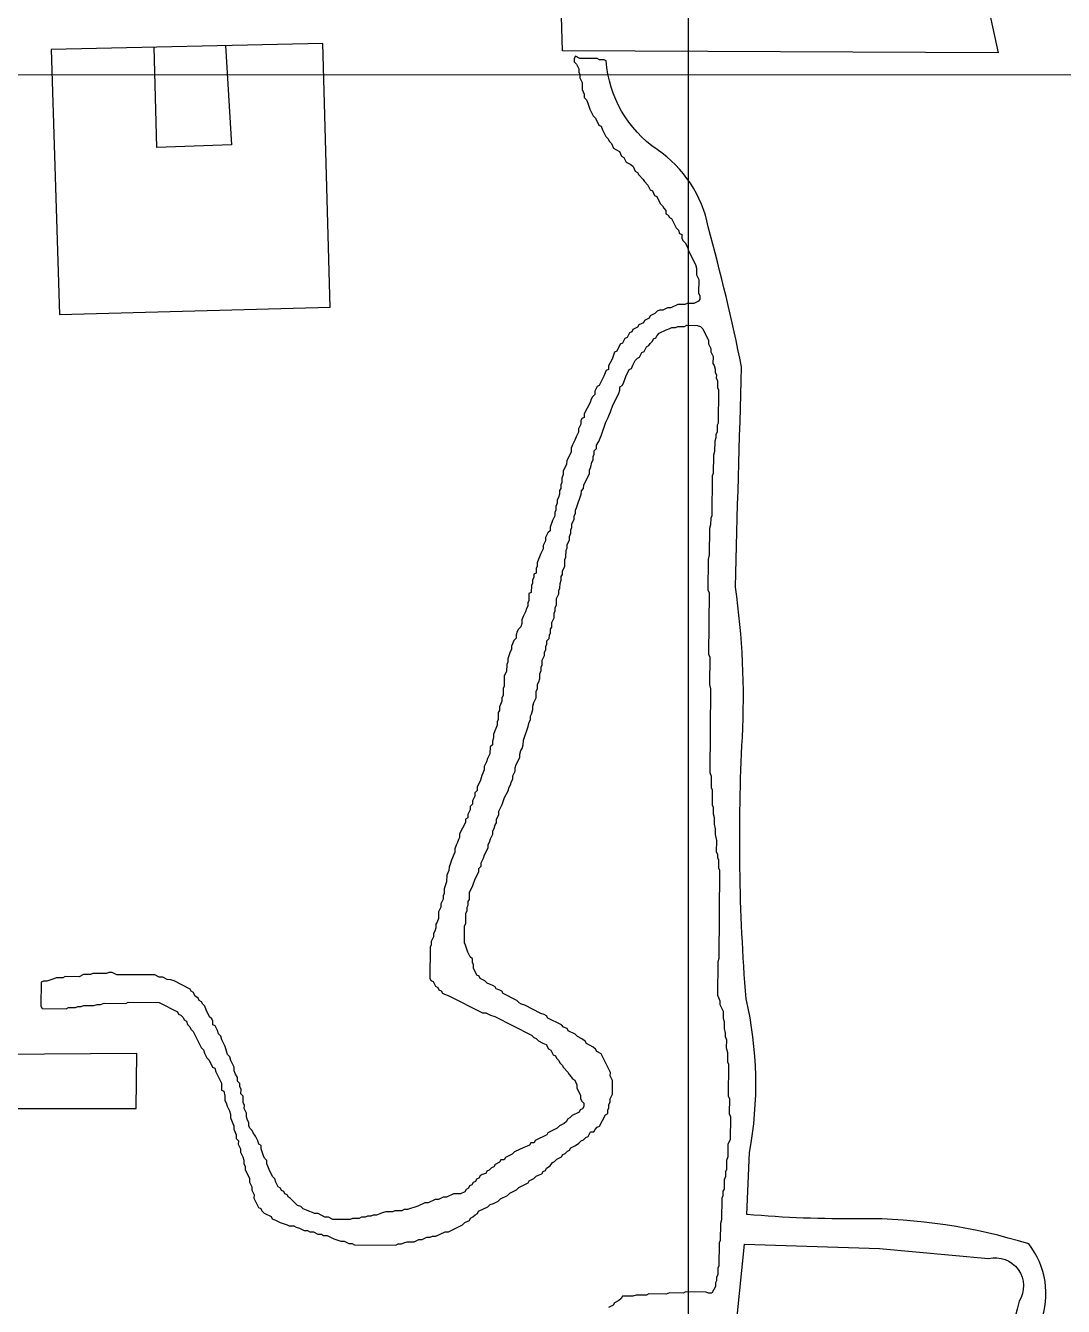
# Model space of a CAD drawing. Extents: x -116 to 766, y 70 to 1116.
# Drawn here: x 220.1 to 260.7, y 770.9 to 820.9 of the extents above; entities that cross this region are included whole.
import ezdxf

# ---------------------------------------------------------------- set-up
doc = ezdxf.new("R2010")
doc.units = 0
doc.header["$MEASUREMENT"] = 0
for name, color, linetype in [('10', 3, 'CONTINUOUS'), ('16', 6, 'CONTINUOUS'), ('19', 1, 'CONTINUOUS'), ('21', 7, 'CONTINUOUS'), ('24', 4, 'CONTINUOUS'), ('MESH', 6, 'CONTINUOUS')]:
    doc.layers.add(name, color=color, linetype=linetype)

msp = doc.modelspace()

# ---------------------------------------------------------------- linework, layer by layer
at = {"layer": '10'}
msp.add_lwpolyline([(168.58, 874.013, 0.000009), (187.504, 864.336, 0.042603)], format="xyb", dxfattribs=at)
at = {"layer": '16'}
msp.add_lwpolyline([(195.207, 671.778), (235.324, 669.47, 0.001583), (209.436, 546.662, 0.000011), (182.438, 418.935, -0.186091)], format="xyb", dxfattribs=at)
at = {"layer": '19'}
for points in [[(231.753, 820.252), (221.135, 820.015), (221.463, 809.665), (232.037, 809.947)], [(219.06, 780.744), (219, 778.639), (224.466, 778.644), (224.481, 780.794)]]:
    msp.add_lwpolyline(points, close=True, dxfattribs=at)
msp.add_lwpolyline([(227.948, 820.167), (228.186, 816.291), (225.273, 816.178), (225.166, 820.105)], dxfattribs=at)
at = {"layer": '21'}
msp.add_lwpolyline([(255.369, 832.626), (258.145, 819.883), (241.123, 819.961), (240.512, 840.975)], close=True, dxfattribs=at)
at = {"layer": '24'}
msp.add_lwpolyline([(242.829, 819.564), (242.74, 819.609), (242.56, 819.61), (242.471, 819.656), (241.799, 819.661), (241.621, 819.752), (241.575, 819.662), (241.574, 819.528), (241.663, 819.438), (241.751, 819.258), (241.75, 819.124), (241.795, 819.034), (241.794, 818.899), (241.882, 818.719), (241.88, 818.451), (241.968, 818.271), (241.967, 818.136), (242.056, 818.046), (242.1, 817.956), (242.188, 817.687), (242.32, 817.417), (242.409, 817.327), (242.542, 817.057), (242.631, 817.012), (242.675, 816.877), (242.807, 816.607), (242.896, 816.517), (242.94, 816.427), (243.029, 816.337), (243.117, 816.157), (243.207, 816.111), (243.34, 816.021), (243.429, 815.841), (243.518, 815.796), (243.606, 815.616), (243.785, 815.525), (243.874, 815.435), (243.962, 815.255), (244.051, 815.209), (244.095, 815.119), (244.273, 814.939), (244.317, 814.849), (244.451, 814.714), (244.539, 814.534), (244.628, 814.488), (244.717, 814.309), (244.806, 814.263), (244.938, 813.993), (245.027, 813.903), (245.071, 813.813), (245.16, 813.723), (245.159, 813.589), (245.248, 813.543), (245.293, 813.453), (245.382, 813.408), (245.558, 813.048), (245.647, 812.958), (245.691, 812.823), (245.78, 812.778), (245.779, 812.643), (245.824, 812.553), (245.913, 812.463), (246.001, 812.283), (246.045, 812.149), (246.309, 811.609), (246.353, 811.474), (246.351, 811.206), (246.44, 811.026), (246.436, 810.488), (246.48, 810.398), (246.479, 810.264), (246.433, 810.175), (246.253, 810.086), (245.985, 810.088), (245.895, 810.044), (245.626, 810.046), (245.356, 809.914), (245.222, 809.915), (245.042, 809.826), (244.908, 809.827), (244.818, 809.783), (244.727, 809.694), (244.548, 809.606), (244.502, 809.517), (244.322, 809.429), (244.277, 809.339), (244.097, 809.251), (244.052, 809.162), (243.872, 809.073), (243.826, 808.984), (243.736, 808.94), (243.645, 808.762), (243.556, 808.717), (243.465, 808.539), (243.375, 808.495), (243.238, 808.227), (243.148, 808.183), (243.057, 807.915), (242.921, 807.647), (242.92, 807.513), (242.83, 807.468), (242.784, 807.379), (242.738, 807.245), (242.557, 806.888), (242.467, 806.844), (242.376, 806.665), (242.375, 806.531), (242.285, 806.442), (242.239, 806.353), (242.193, 806.219), (241.966, 805.772), (241.965, 805.638), (241.875, 805.594), (241.83, 805.505), (241.829, 805.37), (241.738, 805.192), (241.737, 805.057), (241.646, 804.879), (241.6, 804.745), (241.509, 804.566), (241.463, 804.432), (241.462, 804.298), (241.281, 803.941), (241.28, 803.806), (241.143, 803.539), (241.142, 803.404), (241.097, 803.27), (241.095, 803.091), (241.05, 803.002), (241.049, 802.867), (241.003, 802.778), (241.002, 802.644), (240.957, 802.51), (240.911, 802.42), (240.91, 802.286), (240.864, 802.152), (240.863, 802.018), (240.818, 801.928), (240.817, 801.794), (240.726, 801.615), (240.634, 801.347), (240.633, 801.213), (240.543, 801.124), (240.452, 800.945), (240.451, 800.811), (240.36, 800.633), (240.359, 800.498), (240.269, 800.32), (240.223, 800.186), (240.177, 800.096), (240.132, 799.962), (240.131, 799.828), (240.085, 799.739), (240.084, 799.559), (239.994, 799.515), (239.993, 799.381), (239.947, 799.292), (239.946, 799.157), (239.901, 799.068), (239.899, 798.799), (239.809, 798.755), (239.807, 798.486), (239.762, 798.397), (239.761, 798.263), (239.715, 798.173), (239.669, 798.039), (239.579, 797.861), (239.533, 797.727), (239.532, 797.592), (239.486, 797.458), (239.396, 797.369), (239.35, 797.28), (239.305, 797.146), (239.304, 797.012), (239.213, 796.923), (239.167, 796.789), (239.122, 796.7), (239.121, 796.565), (239.076, 796.476), (238.984, 796.208), (238.983, 796.073), (238.938, 795.984), (238.936, 795.715), (238.845, 795.537), (238.842, 795.134), (238.796, 795.044), (238.794, 794.776), (238.749, 794.686), (238.748, 794.552), (238.702, 794.418), (238.657, 794.329), (238.656, 794.194), (238.61, 794.105), (238.608, 793.836), (238.563, 793.747), (238.562, 793.613), (238.516, 793.479), (238.471, 793.389), (238.425, 793.255), (238.424, 793.121), (238.378, 792.987), (238.377, 792.852), (238.287, 792.764), (238.285, 792.495), (238.194, 792.316), (238.148, 792.182), (238.057, 792.004), (238.056, 791.869), (238.01, 791.735), (237.965, 791.646), (237.919, 791.467), (237.783, 791.199), (237.782, 791.065), (237.691, 790.976), (237.69, 790.842), (237.599, 790.663), (237.598, 790.529), (237.508, 790.44), (237.507, 790.305), (237.416, 790.127), (237.415, 789.993), (237.325, 789.948), (237.324, 789.814), (237.097, 789.368), (237.096, 789.233), (237.051, 789.144), (237.005, 789.01), (236.959, 788.921), (236.914, 788.787), (236.913, 788.652), (236.867, 788.563), (236.821, 788.429), (236.776, 788.34), (236.684, 788.072), (236.683, 787.937), (236.593, 787.759), (236.591, 787.49), (236.499, 787.222), (236.498, 787.043), (236.452, 786.953), (236.451, 786.819), (236.36, 786.64), (236.359, 786.506), (236.268, 786.328), (236.267, 786.059), (236.221, 785.925), (236.175, 785.835), (236.174, 785.701), (236.129, 785.567), (236.083, 785.478), (236.082, 785.343), (235.991, 785.165), (235.99, 785.03), (235.945, 784.941), (235.936, 783.732), (235.98, 783.642), (236.069, 783.596), (236.158, 783.417), (236.247, 783.371), (236.291, 783.281), (236.38, 783.236), (236.424, 783.146), (236.514, 783.1), (236.648, 783.055), (237.987, 782.373), (238.121, 782.372), (238.299, 782.281), (238.478, 782.235), (239.906, 781.508), (239.995, 781.417), (240.085, 781.372), (240.174, 781.282), (240.352, 781.191), (240.486, 781.145), (240.574, 780.965), (240.664, 780.92), (240.752, 780.74), (240.841, 780.694), (240.885, 780.604), (240.974, 780.514), (241.018, 780.424), (241.107, 780.334), (241.152, 780.244), (241.329, 780.064), (241.374, 779.974), (241.462, 779.883), (241.507, 779.794), (241.596, 779.748), (241.684, 779.568), (241.683, 779.434), (241.816, 779.164), (241.815, 779.03), (241.859, 778.94), (241.948, 778.85), (241.947, 778.715), (241.901, 778.626), (241.811, 778.582), (241.766, 778.493), (241.496, 778.36), (241.406, 778.271), (241.316, 778.227), (241.27, 778.138), (241.18, 778.049), (241, 777.961), (240.91, 777.872), (240.55, 777.695), (240.505, 777.606), (240.055, 777.385), (240.01, 777.296), (239.876, 777.297), (239.83, 777.208), (239.74, 777.163), (239.605, 777.12), (239.246, 776.943), (239.156, 776.854), (238.886, 776.722), (238.84, 776.633), (238.706, 776.633), (238.661, 776.544), (238.481, 776.456), (238.435, 776.367), (238.345, 776.323), (238.255, 776.234), (238.165, 776.189), (238.12, 776.1), (237.985, 776.056), (237.895, 776.012), (237.85, 775.923), (237.76, 775.879), (237.714, 775.79), (237.624, 775.745), (237.579, 775.656), (237.489, 775.612), (237.444, 775.523), (237.354, 775.479), (237.308, 775.389), (237.128, 775.301), (236.86, 775.303), (236.59, 775.171), (236.455, 775.172), (236.276, 775.083), (236.141, 775.084), (235.871, 774.952), (235.737, 774.953), (235.467, 774.821), (235.063, 774.689), (234.929, 774.69), (234.839, 774.646), (234.57, 774.648), (234.48, 774.604), (234.211, 774.606), (234.077, 774.562), (233.987, 774.518), (233.852, 774.474), (233.718, 774.475), (233.628, 774.431), (233.493, 774.432), (233.403, 774.388), (233.269, 774.389), (233.179, 774.345), (232.91, 774.347), (232.82, 774.302), (232.149, 774.307), (231.97, 774.398), (231.836, 774.399), (231.568, 774.536), (231.433, 774.537), (231.344, 774.582), (231.21, 774.628), (231.121, 774.673), (230.987, 774.719), (230.898, 774.809), (230.764, 774.855), (230.497, 775.126), (230.408, 775.171), (230.364, 775.261), (230.274, 775.307), (230.23, 775.397), (230.141, 775.442), (230.097, 775.532), (230.008, 775.577), (229.919, 775.757), (229.876, 775.892), (229.787, 775.982), (229.654, 776.252), (229.61, 776.387), (229.566, 776.477), (229.567, 776.611), (229.478, 776.701), (229.434, 776.791), (229.347, 777.061), (229.348, 777.195), (229.258, 777.24), (229.214, 777.375), (229.126, 777.555), (229.038, 777.69), (228.993, 777.78), (228.904, 777.87), (228.86, 777.96), (228.861, 778.094), (228.817, 778.184), (228.773, 778.319), (228.774, 778.453), (228.686, 778.633), (228.687, 778.768), (228.643, 778.858), (228.645, 779.126), (228.556, 779.217), (228.557, 779.396), (228.513, 779.486), (228.514, 779.62), (228.425, 779.71), (228.426, 779.845), (228.338, 779.98), (228.294, 780.115), (228.295, 780.249), (228.162, 780.519), (228.119, 780.653), (228.03, 780.744), (227.986, 780.878), (227.942, 781.058), (227.81, 781.328), (227.766, 781.462), (227.677, 781.553), (227.633, 781.687), (227.545, 781.867), (227.456, 781.913), (227.457, 782.047), (227.413, 782.137), (227.324, 782.227), (227.191, 782.497), (227.148, 782.632), (227.059, 782.722), (227.014, 782.812), (226.925, 782.857), (226.881, 782.947), (226.747, 783.038), (226.704, 783.172), (226.614, 783.218), (226.57, 783.308), (225.945, 783.626), (225.811, 783.672), (225.677, 783.673), (225.498, 783.764), (225.364, 783.765), (225.185, 783.855), (223.707, 783.866), (223.529, 783.957), (223.394, 783.958), (223.304, 783.914), (222.767, 783.918), (222.677, 783.874), (222.408, 783.876), (222.228, 783.788), (221.691, 783.792), (221.601, 783.747), (221.332, 783.749), (221.242, 783.705), (220.973, 783.618), (220.838, 783.619), (220.748, 783.574), (220.742, 782.634), (220.786, 782.544), (221.726, 782.537), (221.816, 782.581), (222.085, 782.579), (222.175, 782.623), (222.309, 782.622), (222.399, 782.666), (222.802, 782.663), (222.937, 782.707), (223.072, 782.706), (223.206, 782.75), (224.057, 782.744), (224.147, 782.788), (225.357, 782.779), (226.071, 782.415), (226.115, 782.326), (226.204, 782.28), (226.293, 782.19), (226.337, 782.1), (226.427, 782.054), (226.47, 781.92), (226.559, 781.83), (226.603, 781.74), (226.692, 781.649), (227.001, 781.02), (227.09, 780.93), (227.134, 780.795), (227.222, 780.615), (227.311, 780.525), (227.444, 780.255), (227.533, 780.21), (227.577, 780.075), (227.797, 779.625), (227.795, 779.357), (227.885, 779.311), (227.928, 779.132), (227.927, 778.952), (227.971, 778.863), (228.015, 778.728), (228.103, 778.548), (228.147, 778.413), (228.146, 778.279), (228.19, 778.189), (228.234, 778.054), (228.278, 777.964), (228.277, 777.83), (228.321, 777.74), (228.365, 777.605), (228.364, 777.471), (228.453, 777.381), (228.452, 777.246), (228.54, 777.066), (228.539, 776.932), (228.628, 776.752), (228.671, 776.618), (228.67, 776.483), (228.714, 776.393), (228.713, 776.259), (228.89, 775.899), (228.889, 775.765), (228.977, 775.585), (228.976, 775.451), (229.065, 775.271), (229.064, 775.136), (229.24, 774.777), (229.329, 774.731), (229.374, 774.641), (229.462, 774.551), (229.73, 774.415), (229.774, 774.325), (229.908, 774.279), (230.087, 774.188), (230.355, 774.097), (230.444, 774.051), (230.624, 774.05), (230.713, 774.004), (230.847, 773.959), (231.025, 773.868), (231.16, 773.867), (231.249, 773.821), (231.383, 773.82), (231.562, 773.729), (231.696, 773.728), (231.786, 773.683), (231.92, 773.682), (232.188, 773.546), (232.456, 773.454), (232.59, 773.453), (232.769, 773.362), (232.903, 773.361), (232.992, 773.316), (234.605, 773.304), (234.695, 773.348), (234.829, 773.347), (234.919, 773.391), (235.054, 773.435), (235.323, 773.433), (235.503, 773.521), (235.637, 773.52), (235.817, 773.609), (235.951, 773.608), (236.041, 773.652), (236.175, 773.651), (236.535, 773.827), (236.67, 773.826), (237.209, 774.091), (237.299, 774.18), (237.479, 774.268), (237.525, 774.358), (237.614, 774.402), (237.705, 774.491), (237.795, 774.535), (237.84, 774.624), (238.2, 774.801), (238.29, 774.889), (238.425, 774.933), (238.605, 775.022), (238.695, 775.11), (238.965, 775.243), (239.055, 775.332), (239.325, 775.464), (239.415, 775.553), (239.774, 775.73), (239.82, 775.819), (240, 775.907), (240.09, 775.996), (240.18, 776.04), (240.315, 776.084), (240.36, 776.173), (240.45, 776.218), (240.495, 776.307), (240.631, 776.395), (240.721, 776.529), (240.811, 776.573), (240.901, 776.662), (241.081, 776.75), (241.127, 776.84), (241.216, 776.884), (241.307, 776.973), (241.397, 777.017), (241.442, 777.106), (241.622, 777.194), (241.757, 777.283), (241.847, 777.372), (241.937, 777.416), (242.027, 777.505), (242.117, 777.549), (242.208, 777.728), (242.343, 777.727), (242.388, 777.816), (242.478, 777.905), (242.568, 777.949), (242.795, 778.395), (242.885, 778.44), (242.886, 778.574), (242.932, 778.663), (242.933, 778.798), (242.978, 778.887), (242.979, 779.021), (243.07, 779.2), (243.074, 779.737), (242.986, 779.917), (242.987, 780.051), (242.634, 780.771), (242.455, 780.862), (242.411, 780.952), (242.322, 781.042), (242.054, 781.178), (242.01, 781.268), (241.876, 781.359), (241.698, 781.45), (241.609, 781.54), (241.341, 781.676), (241.297, 781.766), (241.163, 781.812), (241.074, 781.902), (240.539, 782.175), (240.494, 782.265), (240.405, 782.31), (240.271, 782.356), (239.646, 782.674), (239.512, 782.72), (239.423, 782.765), (239.334, 782.856), (238.798, 783.128), (238.754, 783.218), (238.665, 783.264), (238.531, 783.31), (238.487, 783.399), (238.398, 783.445), (238.264, 783.491), (238.174, 783.536), (238.085, 783.626), (237.907, 783.717), (237.863, 783.807), (237.773, 783.853), (237.641, 784.122), (237.642, 784.257), (237.598, 784.347), (237.599, 784.481), (237.51, 784.571), (237.422, 784.751), (237.334, 785.021), (237.29, 785.111), (237.295, 785.782), (237.34, 785.872), (237.343, 786.275), (237.389, 786.364), (237.39, 786.499), (237.435, 786.588), (237.436, 786.722), (237.482, 786.811), (237.484, 787.08), (237.62, 787.348), (237.711, 787.616), (237.848, 787.884), (237.849, 788.018), (237.939, 788.107), (237.94, 788.242), (238.031, 788.42), (238.077, 788.554), (238.213, 788.822), (238.214, 788.956), (238.26, 789.046), (238.305, 789.18), (238.396, 789.358), (238.397, 789.493), (238.443, 789.582), (238.488, 789.716), (238.534, 789.805), (238.535, 789.939), (238.626, 790.118), (238.627, 790.252), (238.763, 790.52), (238.855, 790.788), (238.991, 791.056), (239.037, 791.19), (239.082, 791.279), (239.128, 791.413), (239.173, 791.503), (239.174, 791.637), (239.265, 791.816), (239.266, 791.95), (239.312, 792.084), (239.449, 792.352), (239.449, 792.486), (239.495, 792.62), (239.541, 792.71), (239.587, 792.844), (239.588, 793.023), (239.771, 793.559), (239.817, 793.738), (239.863, 793.827), (239.863, 793.961), (239.909, 794.051), (239.955, 794.23), (239.956, 794.364), (240.002, 794.498), (240.093, 794.677), (240.095, 794.945), (240.14, 795.035), (240.141, 795.214), (240.187, 795.303), (240.233, 795.437), (240.234, 795.616), (240.28, 795.75), (240.281, 795.885), (240.326, 795.974), (240.328, 796.153), (240.418, 796.332), (240.419, 796.466), (240.465, 796.555), (240.466, 796.69), (240.511, 796.779), (240.512, 796.913), (240.603, 797.002), (240.604, 797.137), (240.649, 797.226), (240.65, 797.36), (240.695, 797.45), (240.697, 797.629), (240.788, 797.807), (240.789, 797.986), (240.834, 798.076), (240.835, 798.21), (240.881, 798.299), (240.883, 798.568), (240.974, 798.747), (240.975, 798.881), (241.02, 798.97), (241.022, 799.149), (241.067, 799.283), (241.068, 799.418), (241.114, 799.507), (241.115, 799.642), (241.206, 799.82), (241.208, 800.089), (241.253, 800.178), (241.255, 800.447), (241.3, 800.536), (241.301, 800.67), (241.392, 800.849), (241.393, 800.983), (241.439, 801.117), (241.44, 801.252), (241.486, 801.341), (241.487, 801.475), (241.577, 801.654), (241.578, 801.788), (241.624, 801.878), (241.625, 802.012), (241.67, 802.101), (241.853, 802.637), (241.854, 802.772), (241.945, 802.861), (241.946, 802.995), (242.173, 803.442), (242.174, 803.576), (242.22, 803.71), (242.266, 803.889), (242.311, 803.978), (242.312, 804.112), (242.358, 804.202), (242.359, 804.336), (242.449, 804.425), (242.45, 804.559), (242.54, 804.693), (242.586, 804.827), (242.632, 804.916), (242.815, 805.453), (242.906, 805.631), (242.952, 805.765), (242.997, 805.854), (243.089, 806.123), (243.316, 806.569), (243.362, 806.703), (243.363, 806.837), (243.453, 806.881), (243.498, 806.971), (243.59, 807.239), (243.726, 807.507), (243.816, 807.551), (243.862, 807.685), (243.952, 807.863), (244.043, 807.952), (244.133, 807.996), (244.224, 808.175), (244.313, 808.219), (244.404, 808.398), (244.494, 808.442), (244.54, 808.531), (244.63, 808.62), (244.675, 808.709), (244.765, 808.753), (244.811, 808.843), (244.901, 808.932), (245.171, 809.064), (245.306, 809.108), (245.395, 809.152), (245.53, 809.151), (245.62, 809.195), (245.889, 809.193), (245.978, 809.237), (246.382, 809.234), (246.516, 809.188), (246.605, 809.098), (246.825, 808.649), (246.824, 808.514), (246.913, 808.334), (246.912, 808.2), (247, 808.02), (246.998, 807.751), (247.042, 807.661), (247.086, 807.527), (247.085, 807.392), (247.129, 807.302), (247.128, 807.168), (247.172, 807.078), (247.17, 806.809), (247.214, 806.719), (247.205, 805.42), (247.159, 805.331), (247.157, 805.062), (247.112, 804.973), (247.111, 804.839), (247.065, 804.705), (247.062, 804.302), (247.016, 804.168), (247.011, 803.451), (246.966, 803.362), (246.954, 801.794), (246.909, 801.704), (246.907, 801.436), (246.861, 801.302), (246.853, 800.271), (246.807, 800.093), (246.798, 798.883), (246.843, 798.793), (246.825, 796.374), (246.869, 796.284), (246.861, 795.209), (246.904, 795.03), (246.88, 791.76), (246.924, 791.625), (246.921, 791.177), (246.965, 791.087), (246.961, 790.505), (247.005, 790.415), (247.003, 790.146), (247.047, 790.011), (247.045, 789.743), (247.088, 789.563), (247.087, 789.339), (247.13, 789.115), (247.127, 788.667), (247.171, 788.577), (247.17, 788.443), (247.214, 788.353), (247.212, 788.039), (247.256, 787.949), (247.23, 784.5), (247.185, 784.366), (247.175, 783.067), (247.219, 782.977), (247.263, 782.842), (247.262, 782.708), (247.394, 782.438), (247.392, 782.169), (247.436, 782.035), (247.434, 781.766), (247.478, 781.586), (247.477, 781.452), (247.521, 781.317), (247.518, 781.004), (247.562, 780.824), (247.559, 780.466), (247.603, 780.376), (247.594, 779.122), (247.638, 779.032), (247.634, 778.449), (247.678, 778.315), (247.671, 777.419), (247.58, 777.24), (247.577, 776.748), (247.531, 776.614), (247.528, 776.255), (247.483, 776.166), (247.481, 775.987), (247.436, 775.853), (247.433, 775.494), (247.388, 775.405), (247.386, 775.226), (247.341, 775.137), (247.335, 774.286), (247.289, 774.151), (247.284, 773.48), (247.238, 773.39), (247.232, 772.494), (247.186, 772.405), (247.184, 772.136), (247.139, 772.047), (247.138, 771.913), (247.093, 771.823), (247.092, 771.689), (246.955, 771.421), (246.821, 771.422), (246.732, 771.468), (245.925, 771.474), (245.835, 771.43), (245.298, 771.433), (245.163, 771.39), (244.491, 771.395), (244.401, 771.35), (243.998, 771.353), (243.863, 771.31), (243.46, 771.313), (243.415, 771.223), (243.325, 771.134), (243.145, 771.046), (243.099, 770.957), (242.919, 770.869)], dxfattribs=at)
msp.add_lwpolyline([(242.829, 819.564), (242.74, 819.609), (242.56, 819.61), (242.471, 819.656), (241.799, 819.661), (241.621, 819.752), (241.575, 819.662), (241.574, 819.528), (241.663, 819.438), (241.751, 819.258), (241.75, 819.124), (241.795, 819.034), (241.794, 818.899), (241.882, 818.719), (241.88, 818.451), (241.968, 818.271), (241.967, 818.136), (242.056, 818.046), (242.1, 817.956), (242.188, 817.687), (242.32, 817.417), (242.409, 817.327), (242.542, 817.057), (242.631, 817.012), (242.675, 816.877), (242.807, 816.607), (242.896, 816.517), (242.94, 816.427), (243.029, 816.337), (243.117, 816.157), (243.207, 816.111), (243.34, 816.021), (243.429, 815.841), (243.518, 815.796), (243.606, 815.616), (243.785, 815.525), (243.874, 815.435), (243.962, 815.255), (244.051, 815.209), (244.095, 815.119), (244.273, 814.939), (244.317, 814.849), (244.451, 814.714), (244.539, 814.534), (244.628, 814.488), (244.717, 814.309), (244.806, 814.263), (244.938, 813.993), (245.027, 813.903), (245.071, 813.813), (245.16, 813.723), (245.159, 813.589), (245.248, 813.543), (245.293, 813.453), (245.382, 813.408), (245.558, 813.048), (245.647, 812.958), (245.691, 812.823), (245.78, 812.778), (245.779, 812.643), (245.824, 812.553), (245.913, 812.463), (246.001, 812.283), (246.045, 812.149), (246.309, 811.609), (246.353, 811.474), (246.351, 811.206), (246.44, 811.026), (246.436, 810.488), (246.48, 810.398), (246.479, 810.264), (246.433, 810.175), (246.253, 810.086), (245.985, 810.088), (245.895, 810.044), (245.626, 810.046), (245.356, 809.914), (245.222, 809.915), (245.042, 809.826), (244.908, 809.827), (244.818, 809.783), (244.727, 809.694), (244.548, 809.606), (244.502, 809.517), (244.322, 809.429), (244.277, 809.339), (244.097, 809.251), (244.052, 809.162), (243.872, 809.073), (243.826, 808.984), (243.736, 808.94), (243.645, 808.762), (243.556, 808.717), (243.465, 808.539), (243.375, 808.495), (243.238, 808.227), (243.148, 808.183), (243.057, 807.915), (242.921, 807.647), (242.92, 807.513), (242.83, 807.468), (242.784, 807.379), (242.738, 807.245), (242.557, 806.888), (242.467, 806.844), (242.376, 806.665), (242.375, 806.531), (242.285, 806.442), (242.239, 806.353), (242.193, 806.219), (241.966, 805.772), (241.965, 805.638), (241.875, 805.594), (241.83, 805.505), (241.829, 805.37), (241.738, 805.192), (241.737, 805.057), (241.646, 804.879), (241.6, 804.745), (241.509, 804.566), (241.463, 804.432), (241.462, 804.298), (241.281, 803.941), (241.28, 803.806), (241.143, 803.539), (241.142, 803.404), (241.097, 803.27), (241.095, 803.091), (241.05, 803.002), (241.049, 802.867), (241.003, 802.778), (241.002, 802.644), (240.957, 802.51), (240.911, 802.42), (240.91, 802.286), (240.864, 802.152), (240.863, 802.018), (240.818, 801.928), (240.817, 801.794), (240.726, 801.615), (240.634, 801.347), (240.633, 801.213), (240.543, 801.124), (240.452, 800.945), (240.451, 800.811), (240.36, 800.633), (240.359, 800.498), (240.269, 800.32), (240.223, 800.186), (240.177, 800.096), (240.132, 799.962), (240.131, 799.828), (240.085, 799.739), (240.084, 799.559), (239.994, 799.515), (239.993, 799.381), (239.947, 799.292), (239.946, 799.157), (239.901, 799.068), (239.899, 798.799), (239.809, 798.755), (239.807, 798.486), (239.762, 798.397), (239.761, 798.263), (239.715, 798.173), (239.669, 798.039), (239.579, 797.861), (239.533, 797.727), (239.532, 797.592), (239.486, 797.458), (239.396, 797.369), (239.35, 797.28), (239.305, 797.146), (239.304, 797.012), (239.213, 796.923), (239.167, 796.789), (239.122, 796.7), (239.121, 796.565), (239.076, 796.476), (238.984, 796.208), (238.983, 796.073), (238.938, 795.984), (238.936, 795.715), (238.845, 795.537), (238.842, 795.134), (238.796, 795.044), (238.794, 794.776), (238.749, 794.686), (238.748, 794.552), (238.702, 794.418), (238.657, 794.329), (238.656, 794.194), (238.61, 794.105), (238.608, 793.836), (238.563, 793.747), (238.562, 793.613), (238.516, 793.479), (238.471, 793.389), (238.425, 793.255), (238.424, 793.121), (238.378, 792.987), (238.377, 792.852), (238.287, 792.764), (238.285, 792.495), (238.194, 792.316), (238.148, 792.182), (238.057, 792.004), (238.056, 791.869), (238.01, 791.735), (237.965, 791.646), (237.919, 791.467), (237.783, 791.199), (237.782, 791.065), (237.691, 790.976), (237.69, 790.842), (237.599, 790.663), (237.598, 790.529), (237.508, 790.44), (237.507, 790.305), (237.416, 790.127), (237.415, 789.993), (237.325, 789.948), (237.324, 789.814), (237.097, 789.368), (237.096, 789.233), (237.051, 789.144), (237.005, 789.01), (236.959, 788.921), (236.914, 788.787), (236.913, 788.652), (236.867, 788.563), (236.821, 788.429), (236.776, 788.34), (236.684, 788.072), (236.683, 787.937), (236.593, 787.759), (236.591, 787.49), (236.499, 787.222), (236.498, 787.043), (236.452, 786.953), (236.451, 786.819), (236.36, 786.64), (236.359, 786.506), (236.268, 786.328), (236.267, 786.059), (236.221, 785.925), (236.175, 785.835), (236.174, 785.701), (236.129, 785.567), (236.083, 785.478), (236.082, 785.343), (235.991, 785.165), (235.99, 785.03), (235.945, 784.941), (235.936, 783.732), (235.98, 783.642), (236.069, 783.596), (236.158, 783.417), (236.247, 783.371), (236.291, 783.281), (236.38, 783.236), (236.424, 783.146), (236.514, 783.1), (236.648, 783.055), (237.987, 782.373), (238.121, 782.372), (238.299, 782.281), (238.478, 782.235), (239.906, 781.508), (239.995, 781.417), (240.085, 781.372), (240.174, 781.282), (240.352, 781.191), (240.486, 781.145), (240.574, 780.965), (240.664, 780.92), (240.752, 780.74), (240.841, 780.694), (240.885, 780.604), (240.974, 780.514), (241.018, 780.424), (241.107, 780.334), (241.152, 780.244), (241.329, 780.064), (241.374, 779.974), (241.462, 779.883), (241.507, 779.794), (241.596, 779.748), (241.684, 779.568), (241.683, 779.434), (241.816, 779.164), (241.815, 779.03), (241.859, 778.94), (241.948, 778.85), (241.947, 778.715), (241.901, 778.626), (241.811, 778.582), (241.766, 778.493), (241.496, 778.36), (241.406, 778.271), (241.316, 778.227), (241.27, 778.138), (241.18, 778.049), (241, 777.961), (240.91, 777.872), (240.55, 777.695), (240.505, 777.606), (240.055, 777.385), (240.01, 777.296), (239.876, 777.297), (239.83, 777.208), (239.74, 777.163), (239.605, 777.12), (239.246, 776.943), (239.156, 776.854), (238.886, 776.722), (238.84, 776.633), (238.706, 776.633), (238.661, 776.544), (238.481, 776.456), (238.435, 776.367), (238.345, 776.323), (238.255, 776.234), (238.165, 776.189), (238.12, 776.1), (237.985, 776.056), (237.895, 776.012), (237.85, 775.923), (237.76, 775.879), (237.714, 775.79), (237.624, 775.745), (237.579, 775.656), (237.489, 775.612), (237.444, 775.523), (237.354, 775.479), (237.308, 775.389), (237.128, 775.301), (236.86, 775.303), (236.59, 775.171), (236.455, 775.172), (236.276, 775.083), (236.141, 775.084), (235.871, 774.952), (235.737, 774.953), (235.467, 774.821), (235.063, 774.689), (234.929, 774.69), (234.839, 774.646), (234.57, 774.648), (234.48, 774.604), (234.211, 774.606), (234.077, 774.562), (233.987, 774.518), (233.852, 774.474), (233.718, 774.475), (233.628, 774.431), (233.493, 774.432), (233.403, 774.388), (233.269, 774.389), (233.179, 774.345), (232.91, 774.347), (232.82, 774.302), (232.149, 774.307), (231.97, 774.398), (231.836, 774.399), (231.568, 774.536), (231.433, 774.537), (231.344, 774.582), (231.21, 774.628), (231.121, 774.673), (230.987, 774.719), (230.898, 774.809), (230.764, 774.855), (230.497, 775.126), (230.408, 775.171), (230.364, 775.261), (230.274, 775.307), (230.23, 775.397), (230.141, 775.442), (230.097, 775.532), (230.008, 775.577), (229.919, 775.757), (229.876, 775.892), (229.787, 775.982), (229.654, 776.252), (229.61, 776.387), (229.566, 776.477), (229.567, 776.611), (229.478, 776.701), (229.434, 776.791), (229.347, 777.061), (229.348, 777.195), (229.258, 777.24), (229.214, 777.375), (229.126, 777.555), (229.038, 777.69), (228.993, 777.78), (228.904, 777.87), (228.86, 777.96), (228.861, 778.094), (228.817, 778.184), (228.773, 778.319), (228.774, 778.453), (228.686, 778.633), (228.687, 778.768), (228.643, 778.858), (228.645, 779.126), (228.556, 779.217), (228.557, 779.396), (228.513, 779.486), (228.514, 779.62), (228.425, 779.71), (228.426, 779.845), (228.338, 779.98), (228.294, 780.115), (228.295, 780.249), (228.162, 780.519), (228.119, 780.653), (228.03, 780.744), (227.986, 780.878), (227.942, 781.058), (227.81, 781.328), (227.766, 781.462), (227.677, 781.553), (227.633, 781.687), (227.545, 781.867), (227.456, 781.913), (227.457, 782.047), (227.413, 782.137), (227.324, 782.227), (227.191, 782.497), (227.148, 782.632), (227.059, 782.722), (227.014, 782.812), (226.925, 782.857), (226.881, 782.947), (226.747, 783.038), (226.704, 783.172), (226.614, 783.218), (226.57, 783.308), (225.945, 783.626), (225.811, 783.672), (225.677, 783.673), (225.498, 783.764), (225.364, 783.765), (225.185, 783.855), (223.707, 783.866), (223.529, 783.957), (223.394, 783.958), (223.304, 783.914), (222.767, 783.918), (222.677, 783.874), (222.408, 783.876), (222.228, 783.788), (221.691, 783.792), (221.601, 783.747), (221.332, 783.749), (221.242, 783.705), (220.973, 783.618), (220.838, 783.619), (220.748, 783.574), (220.742, 782.634), (220.786, 782.544), (221.726, 782.537), (221.816, 782.581), (222.085, 782.579), (222.175, 782.623), (222.309, 782.622), (222.399, 782.666), (222.802, 782.663), (222.937, 782.707), (223.072, 782.706), (223.206, 782.75), (224.057, 782.744), (224.147, 782.788), (225.357, 782.779), (226.071, 782.415), (226.115, 782.326), (226.204, 782.28), (226.293, 782.19), (226.337, 782.1), (226.427, 782.054), (226.47, 781.92), (226.559, 781.83), (226.603, 781.74), (226.692, 781.649), (227.001, 781.02), (227.09, 780.93), (227.134, 780.795), (227.222, 780.615), (227.311, 780.525), (227.444, 780.255), (227.533, 780.21), (227.577, 780.075), (227.797, 779.625), (227.795, 779.357), (227.885, 779.311), (227.928, 779.132), (227.927, 778.952), (227.971, 778.863), (228.015, 778.728), (228.103, 778.548), (228.147, 778.413), (228.146, 778.279), (228.19, 778.189), (228.234, 778.054), (228.278, 777.964), (228.277, 777.83), (228.321, 777.74), (228.365, 777.605), (228.364, 777.471), (228.453, 777.381), (228.452, 777.246), (228.54, 777.066), (228.539, 776.932), (228.628, 776.752), (228.671, 776.618), (228.67, 776.483), (228.714, 776.393), (228.713, 776.259), (228.89, 775.899), (228.889, 775.765), (228.977, 775.585), (228.976, 775.451), (229.065, 775.271), (229.064, 775.136), (229.24, 774.777), (229.329, 774.731), (229.374, 774.641), (229.462, 774.551), (229.73, 774.415), (229.774, 774.325), (229.908, 774.279), (230.087, 774.188), (230.355, 774.097), (230.444, 774.051), (230.624, 774.05), (230.713, 774.004), (230.847, 773.959), (231.025, 773.868), (231.16, 773.867), (231.249, 773.821), (231.383, 773.82), (231.562, 773.729), (231.696, 773.728), (231.786, 773.683), (231.92, 773.682), (232.188, 773.546), (232.456, 773.454), (232.59, 773.453), (232.769, 773.362), (232.903, 773.361), (232.992, 773.316), (234.605, 773.304), (234.695, 773.348), (234.829, 773.347), (234.919, 773.391), (235.054, 773.435), (235.323, 773.433), (235.503, 773.521), (235.637, 773.52), (235.817, 773.609), (235.951, 773.608), (236.041, 773.652), (236.175, 773.651), (236.535, 773.827), (236.67, 773.826), (237.209, 774.091), (237.299, 774.18), (237.479, 774.268), (237.525, 774.358), (237.614, 774.402), (237.705, 774.491), (237.795, 774.535), (237.84, 774.624), (238.2, 774.801), (238.29, 774.889), (238.425, 774.933), (238.605, 775.022), (238.695, 775.11), (238.965, 775.243), (239.055, 775.332), (239.325, 775.464), (239.415, 775.553), (239.774, 775.73), (239.82, 775.819), (240, 775.907), (240.09, 775.996), (240.18, 776.04), (240.315, 776.084), (240.36, 776.173), (240.45, 776.218), (240.495, 776.307), (240.631, 776.395), (240.721, 776.529), (240.811, 776.573), (240.901, 776.662), (241.081, 776.75), (241.127, 776.84), (241.216, 776.884), (241.307, 776.973), (241.397, 777.017), (241.442, 777.106), (241.622, 777.194), (241.757, 777.283), (241.847, 777.372), (241.937, 777.416), (242.027, 777.505), (242.117, 777.549), (242.208, 777.728), (242.343, 777.727), (242.388, 777.816), (242.478, 777.905), (242.568, 777.949), (242.795, 778.395), (242.885, 778.44), (242.886, 778.574), (242.932, 778.663), (242.933, 778.798), (242.978, 778.887), (242.979, 779.021), (243.07, 779.2), (243.074, 779.737), (242.986, 779.917), (242.987, 780.051), (242.634, 780.771), (242.455, 780.862), (242.411, 780.952), (242.322, 781.042), (242.054, 781.178), (242.01, 781.268), (241.876, 781.359), (241.698, 781.45), (241.609, 781.54), (241.341, 781.676), (241.297, 781.766), (241.163, 781.812), (241.074, 781.902), (240.539, 782.175), (240.494, 782.265), (240.405, 782.31), (240.271, 782.356), (239.646, 782.674), (239.512, 782.72), (239.423, 782.765), (239.334, 782.856), (238.798, 783.128), (238.754, 783.218), (238.665, 783.264), (238.531, 783.31), (238.487, 783.399), (238.398, 783.445), (238.264, 783.491), (238.174, 783.536), (238.085, 783.626), (237.907, 783.717), (237.863, 783.807), (237.773, 783.853), (237.641, 784.122), (237.642, 784.257), (237.598, 784.347), (237.599, 784.481), (237.51, 784.571), (237.422, 784.751), (237.334, 785.021), (237.29, 785.111), (237.295, 785.782), (237.34, 785.872), (237.343, 786.275), (237.389, 786.364), (237.39, 786.499), (237.435, 786.588), (237.436, 786.722), (237.482, 786.811), (237.484, 787.08), (237.62, 787.348), (237.711, 787.616), (237.848, 787.884), (237.849, 788.018), (237.939, 788.107), (237.94, 788.242), (238.031, 788.42), (238.077, 788.554), (238.213, 788.822), (238.214, 788.956), (238.26, 789.046), (238.305, 789.18), (238.396, 789.358), (238.397, 789.493), (238.443, 789.582), (238.488, 789.716), (238.534, 789.805), (238.535, 789.939), (238.626, 790.118), (238.627, 790.252), (238.763, 790.52), (238.855, 790.788), (238.991, 791.056), (239.037, 791.19), (239.082, 791.279), (239.128, 791.413), (239.173, 791.503), (239.174, 791.637), (239.265, 791.816), (239.266, 791.95), (239.312, 792.084), (239.449, 792.352), (239.449, 792.486), (239.495, 792.62), (239.541, 792.71), (239.587, 792.844), (239.588, 793.023), (239.771, 793.559), (239.817, 793.738), (239.863, 793.827), (239.863, 793.961), (239.909, 794.051), (239.955, 794.23), (239.956, 794.364), (240.002, 794.498), (240.093, 794.677), (240.095, 794.945), (240.14, 795.035), (240.141, 795.214), (240.187, 795.303), (240.233, 795.437), (240.234, 795.616), (240.28, 795.75), (240.281, 795.885), (240.326, 795.974), (240.328, 796.153), (240.418, 796.332), (240.419, 796.466), (240.465, 796.555), (240.466, 796.69), (240.511, 796.779), (240.512, 796.913), (240.603, 797.002), (240.604, 797.137), (240.649, 797.226), (240.65, 797.36), (240.695, 797.45), (240.697, 797.629), (240.788, 797.807), (240.789, 797.986), (240.834, 798.076), (240.835, 798.21), (240.881, 798.299), (240.883, 798.568), (240.974, 798.747), (240.975, 798.881), (241.02, 798.97), (241.022, 799.149), (241.067, 799.283), (241.068, 799.418), (241.114, 799.507), (241.115, 799.642), (241.206, 799.82), (241.208, 800.089), (241.253, 800.178), (241.255, 800.447), (241.3, 800.536), (241.301, 800.67), (241.392, 800.849), (241.393, 800.983), (241.439, 801.117), (241.44, 801.252), (241.486, 801.341), (241.487, 801.475), (241.577, 801.654), (241.578, 801.788), (241.624, 801.878), (241.625, 802.012), (241.67, 802.101), (241.853, 802.637), (241.854, 802.772), (241.945, 802.861), (241.946, 802.995), (242.173, 803.442), (242.174, 803.576), (242.22, 803.71), (242.266, 803.889), (242.311, 803.978), (242.312, 804.112), (242.358, 804.202), (242.359, 804.336), (242.449, 804.425), (242.45, 804.559), (242.54, 804.693), (242.586, 804.827), (242.632, 804.916), (242.815, 805.453), (242.906, 805.631), (242.952, 805.765), (242.997, 805.854), (243.089, 806.123), (243.316, 806.569), (243.362, 806.703), (243.363, 806.837), (243.453, 806.881), (243.498, 806.971), (243.59, 807.239), (243.726, 807.507), (243.816, 807.551), (243.862, 807.685), (243.952, 807.863), (244.043, 807.952), (244.133, 807.996), (244.224, 808.175), (244.313, 808.219), (244.404, 808.398), (244.494, 808.442), (244.54, 808.531), (244.63, 808.62), (244.675, 808.709), (244.765, 808.753), (244.811, 808.843), (244.901, 808.932), (245.171, 809.064), (245.306, 809.108), (245.395, 809.152), (245.53, 809.151), (245.62, 809.195), (245.889, 809.193), (245.978, 809.237), (246.382, 809.234), (246.516, 809.188), (246.605, 809.098), (246.825, 808.649), (246.824, 808.514), (246.913, 808.334), (246.912, 808.2), (247, 808.02), (246.998, 807.751), (247.042, 807.661), (247.086, 807.527), (247.085, 807.392), (247.129, 807.302), (247.128, 807.168), (247.172, 807.078), (247.17, 806.809), (247.214, 806.719), (247.205, 805.42), (247.159, 805.331), (247.157, 805.062), (247.112, 804.973), (247.111, 804.839), (247.065, 804.705), (247.062, 804.302), (247.016, 804.168), (247.011, 803.451), (246.966, 803.362), (246.954, 801.794), (246.909, 801.704), (246.907, 801.436), (246.861, 801.302), (246.853, 800.271), (246.807, 800.093), (246.798, 798.883), (246.843, 798.793), (246.825, 796.374), (246.869, 796.284), (246.861, 795.209), (246.904, 795.03), (246.88, 791.76), (246.924, 791.625), (246.921, 791.177), (246.965, 791.087), (246.961, 790.505), (247.005, 790.415), (247.003, 790.146), (247.047, 790.011), (247.045, 789.743), (247.088, 789.563), (247.087, 789.339), (247.13, 789.115), (247.127, 788.667), (247.171, 788.577), (247.17, 788.443), (247.214, 788.353), (247.212, 788.039), (247.256, 787.949), (247.23, 784.5), (247.185, 784.366), (247.175, 783.067), (247.219, 782.977), (247.263, 782.842), (247.262, 782.708), (247.394, 782.438), (247.392, 782.169), (247.436, 782.035), (247.434, 781.766), (247.478, 781.586), (247.477, 781.452), (247.521, 781.317), (247.518, 781.004), (247.562, 780.824), (247.559, 780.466), (247.603, 780.376), (247.594, 779.122), (247.638, 779.032), (247.634, 778.449), (247.678, 778.315), (247.671, 777.419), (247.58, 777.24), (247.577, 776.748), (247.531, 776.614), (247.528, 776.255), (247.483, 776.166), (247.481, 775.987), (247.436, 775.853), (247.433, 775.494), (247.388, 775.405), (247.386, 775.226), (247.341, 775.137), (247.335, 774.286), (247.289, 774.151), (247.284, 773.48), (247.238, 773.39), (247.232, 772.494), (247.186, 772.405), (247.184, 772.136), (247.139, 772.047), (247.138, 771.913), (247.093, 771.823), (247.092, 771.689), (246.955, 771.421), (246.821, 771.422), (246.732, 771.468), (245.925, 771.474), (245.835, 771.43), (245.298, 771.433), (245.163, 771.39), (244.491, 771.395), (244.401, 771.35), (243.998, 771.353), (243.863, 771.31), (243.46, 771.313), (243.415, 771.223), (243.325, 771.134), (243.145, 771.046), (243.099, 770.957), (242.919, 770.869)], dxfattribs=at)
msp.add_lwpolyline([(242.829, 819.564), (242.74, 819.609), (242.56, 819.61), (242.471, 819.656), (241.799, 819.661), (241.621, 819.752), (241.575, 819.662), (241.574, 819.528), (241.663, 819.438), (241.751, 819.258), (241.75, 819.124), (241.795, 819.034), (241.794, 818.899), (241.882, 818.719), (241.88, 818.451), (241.968, 818.271), (241.967, 818.136), (242.056, 818.046), (242.1, 817.956), (242.188, 817.687), (242.32, 817.417), (242.409, 817.327), (242.542, 817.057), (242.631, 817.012), (242.675, 816.877), (242.807, 816.607), (242.896, 816.517), (242.94, 816.427), (243.029, 816.337), (243.117, 816.157), (243.207, 816.111), (243.34, 816.021), (243.429, 815.841), (243.518, 815.796), (243.606, 815.616), (243.785, 815.525), (243.874, 815.435), (243.962, 815.255), (244.051, 815.209), (244.095, 815.119), (244.273, 814.939), (244.317, 814.849), (244.451, 814.714), (244.539, 814.534), (244.628, 814.488), (244.717, 814.309), (244.806, 814.263), (244.938, 813.993), (245.027, 813.903), (245.071, 813.813), (245.16, 813.723), (245.159, 813.589), (245.248, 813.543), (245.293, 813.453), (245.382, 813.408), (245.558, 813.048), (245.647, 812.958), (245.691, 812.823), (245.78, 812.778), (245.779, 812.643), (245.824, 812.553), (245.913, 812.463), (246.001, 812.283), (246.045, 812.149), (246.309, 811.609), (246.353, 811.474), (246.351, 811.206), (246.44, 811.026), (246.436, 810.488), (246.48, 810.398), (246.479, 810.264), (246.433, 810.175), (246.253, 810.086), (245.985, 810.088), (245.895, 810.044), (245.626, 810.046), (245.356, 809.914), (245.222, 809.915), (245.042, 809.826), (244.908, 809.827), (244.818, 809.783), (244.727, 809.694), (244.548, 809.606), (244.502, 809.517), (244.322, 809.429), (244.277, 809.339), (244.097, 809.251), (244.052, 809.162), (243.872, 809.073), (243.826, 808.984), (243.736, 808.94), (243.645, 808.762), (243.556, 808.717), (243.465, 808.539), (243.375, 808.495), (243.238, 808.227), (243.148, 808.183), (243.057, 807.915), (242.921, 807.647), (242.92, 807.513), (242.83, 807.468), (242.784, 807.379), (242.738, 807.245), (242.557, 806.888), (242.467, 806.844), (242.376, 806.665), (242.375, 806.531), (242.285, 806.442), (242.239, 806.353), (242.193, 806.219), (241.966, 805.772), (241.965, 805.638), (241.875, 805.594), (241.83, 805.505), (241.829, 805.37), (241.738, 805.192), (241.737, 805.057), (241.646, 804.879), (241.6, 804.745), (241.509, 804.566), (241.463, 804.432), (241.462, 804.298), (241.281, 803.941), (241.28, 803.806), (241.143, 803.539), (241.142, 803.404), (241.097, 803.27), (241.095, 803.091), (241.05, 803.002), (241.049, 802.867), (241.003, 802.778), (241.002, 802.644), (240.957, 802.51), (240.911, 802.42), (240.91, 802.286), (240.864, 802.152), (240.863, 802.018), (240.818, 801.928), (240.817, 801.794), (240.726, 801.615), (240.634, 801.347), (240.633, 801.213), (240.543, 801.124), (240.452, 800.945), (240.451, 800.811), (240.36, 800.633), (240.359, 800.498), (240.269, 800.32), (240.223, 800.186), (240.177, 800.096), (240.132, 799.962), (240.131, 799.828), (240.085, 799.739), (240.084, 799.559), (239.994, 799.515), (239.993, 799.381), (239.947, 799.292), (239.946, 799.157), (239.901, 799.068), (239.899, 798.799), (239.809, 798.755), (239.807, 798.486), (239.762, 798.397), (239.761, 798.263), (239.715, 798.173), (239.669, 798.039), (239.579, 797.861), (239.533, 797.727), (239.532, 797.592), (239.486, 797.458), (239.396, 797.369), (239.35, 797.28), (239.305, 797.146), (239.304, 797.012), (239.213, 796.923), (239.167, 796.789), (239.122, 796.7), (239.121, 796.565), (239.076, 796.476), (238.984, 796.208), (238.983, 796.073), (238.938, 795.984), (238.936, 795.715), (238.845, 795.537), (238.842, 795.134), (238.796, 795.044), (238.794, 794.776), (238.749, 794.686), (238.748, 794.552), (238.702, 794.418), (238.657, 794.329), (238.656, 794.194), (238.61, 794.105), (238.608, 793.836), (238.563, 793.747), (238.562, 793.613), (238.516, 793.479), (238.471, 793.389), (238.425, 793.255), (238.424, 793.121), (238.378, 792.987), (238.377, 792.852), (238.287, 792.764), (238.285, 792.495), (238.194, 792.316), (238.148, 792.182), (238.057, 792.004), (238.056, 791.869), (238.01, 791.735), (237.965, 791.646), (237.919, 791.467), (237.783, 791.199), (237.782, 791.065), (237.691, 790.976), (237.69, 790.842), (237.599, 790.663), (237.598, 790.529), (237.508, 790.44), (237.507, 790.305), (237.416, 790.127), (237.415, 789.993), (237.325, 789.948), (237.324, 789.814), (237.097, 789.368), (237.096, 789.233), (237.051, 789.144), (237.005, 789.01), (236.959, 788.921), (236.914, 788.787), (236.913, 788.652), (236.867, 788.563), (236.821, 788.429), (236.776, 788.34), (236.684, 788.072), (236.683, 787.937), (236.593, 787.759), (236.591, 787.49), (236.499, 787.222), (236.498, 787.043), (236.452, 786.953), (236.451, 786.819), (236.36, 786.64), (236.359, 786.506), (236.268, 786.328), (236.267, 786.059), (236.221, 785.925), (236.175, 785.835), (236.174, 785.701), (236.129, 785.567), (236.083, 785.478), (236.082, 785.343), (235.991, 785.165), (235.99, 785.03), (235.945, 784.941), (235.936, 783.732), (235.98, 783.642), (236.069, 783.596), (236.158, 783.417), (236.247, 783.371), (236.291, 783.281), (236.38, 783.236), (236.424, 783.146), (236.514, 783.1), (236.648, 783.055), (237.987, 782.373), (238.121, 782.372), (238.299, 782.281), (238.478, 782.235), (239.906, 781.508), (239.995, 781.417), (240.085, 781.372), (240.174, 781.282), (240.352, 781.191), (240.486, 781.145), (240.574, 780.965), (240.664, 780.92), (240.752, 780.74), (240.841, 780.694), (240.885, 780.604), (240.974, 780.514), (241.018, 780.424), (241.107, 780.334), (241.152, 780.244), (241.329, 780.064), (241.374, 779.974), (241.462, 779.883), (241.507, 779.794), (241.596, 779.748), (241.684, 779.568), (241.683, 779.434), (241.816, 779.164), (241.815, 779.03), (241.859, 778.94), (241.948, 778.85), (241.947, 778.715), (241.901, 778.626), (241.811, 778.582), (241.766, 778.493), (241.496, 778.36), (241.406, 778.271), (241.316, 778.227), (241.27, 778.138), (241.18, 778.049), (241, 777.961), (240.91, 777.872), (240.55, 777.695), (240.505, 777.606), (240.055, 777.385), (240.01, 777.296), (239.876, 777.297), (239.83, 777.208), (239.74, 777.163), (239.605, 777.12), (239.246, 776.943), (239.156, 776.854), (238.886, 776.722), (238.84, 776.633), (238.706, 776.633), (238.661, 776.544), (238.481, 776.456), (238.435, 776.367), (238.345, 776.323), (238.255, 776.234), (238.165, 776.189), (238.12, 776.1), (237.985, 776.056), (237.895, 776.012), (237.85, 775.923), (237.76, 775.879), (237.714, 775.79), (237.624, 775.745), (237.579, 775.656), (237.489, 775.612), (237.444, 775.523), (237.354, 775.479), (237.308, 775.389), (237.128, 775.301), (236.86, 775.303), (236.59, 775.171), (236.455, 775.172), (236.276, 775.083), (236.141, 775.084), (235.871, 774.952), (235.737, 774.953), (235.467, 774.821), (235.063, 774.689), (234.929, 774.69), (234.839, 774.646), (234.57, 774.648), (234.48, 774.604), (234.211, 774.606), (234.077, 774.562), (233.987, 774.518), (233.852, 774.474), (233.718, 774.475), (233.628, 774.431), (233.493, 774.432), (233.403, 774.388), (233.269, 774.389), (233.179, 774.345), (232.91, 774.347), (232.82, 774.302), (232.149, 774.307), (231.97, 774.398), (231.836, 774.399), (231.568, 774.536), (231.433, 774.537), (231.344, 774.582), (231.21, 774.628), (231.121, 774.673), (230.987, 774.719), (230.898, 774.809), (230.764, 774.855), (230.497, 775.126), (230.408, 775.171), (230.364, 775.261), (230.274, 775.307), (230.23, 775.397), (230.141, 775.442), (230.097, 775.532), (230.008, 775.577), (229.919, 775.757), (229.876, 775.892), (229.787, 775.982), (229.654, 776.252), (229.61, 776.387), (229.566, 776.477), (229.567, 776.611), (229.478, 776.701), (229.434, 776.791), (229.347, 777.061), (229.348, 777.195), (229.258, 777.24), (229.214, 777.375), (229.126, 777.555), (229.038, 777.69), (228.993, 777.78), (228.904, 777.87), (228.86, 777.96), (228.861, 778.094), (228.817, 778.184), (228.773, 778.319), (228.774, 778.453), (228.686, 778.633), (228.687, 778.768), (228.643, 778.858), (228.645, 779.126), (228.556, 779.217), (228.557, 779.396), (228.513, 779.486), (228.514, 779.62), (228.425, 779.71), (228.426, 779.845), (228.338, 779.98), (228.294, 780.115), (228.295, 780.249), (228.162, 780.519), (228.119, 780.653), (228.03, 780.744), (227.986, 780.878), (227.942, 781.058), (227.81, 781.328), (227.766, 781.462), (227.677, 781.553), (227.633, 781.687), (227.545, 781.867), (227.456, 781.913), (227.457, 782.047), (227.413, 782.137), (227.324, 782.227), (227.191, 782.497), (227.148, 782.632), (227.059, 782.722), (227.014, 782.812), (226.925, 782.857), (226.881, 782.947), (226.747, 783.038), (226.704, 783.172), (226.614, 783.218), (226.57, 783.308), (225.945, 783.626), (225.811, 783.672), (225.677, 783.673), (225.498, 783.764), (225.364, 783.765), (225.185, 783.855), (223.707, 783.866), (223.529, 783.957), (223.394, 783.958), (223.304, 783.914), (222.767, 783.918), (222.677, 783.874), (222.408, 783.876), (222.228, 783.788), (221.691, 783.792), (221.601, 783.747), (221.332, 783.749), (221.242, 783.705), (220.973, 783.618), (220.838, 783.619), (220.748, 783.574), (220.742, 782.634), (220.786, 782.544), (221.726, 782.537), (221.816, 782.581), (222.085, 782.579), (222.175, 782.623), (222.309, 782.622), (222.399, 782.666), (222.802, 782.663), (222.937, 782.707), (223.072, 782.706), (223.206, 782.75), (224.057, 782.744), (224.147, 782.788), (225.357, 782.779), (226.071, 782.415), (226.115, 782.326), (226.204, 782.28), (226.293, 782.19), (226.337, 782.1), (226.427, 782.054), (226.47, 781.92), (226.559, 781.83), (226.603, 781.74), (226.692, 781.649), (227.001, 781.02), (227.09, 780.93), (227.134, 780.795), (227.222, 780.615), (227.311, 780.525), (227.444, 780.255), (227.533, 780.21), (227.577, 780.075), (227.797, 779.625), (227.795, 779.357), (227.885, 779.311), (227.928, 779.132), (227.927, 778.952), (227.971, 778.863), (228.015, 778.728), (228.103, 778.548), (228.147, 778.413), (228.146, 778.279), (228.19, 778.189), (228.234, 778.054), (228.278, 777.964), (228.277, 777.83), (228.321, 777.74), (228.365, 777.605), (228.364, 777.471), (228.453, 777.381), (228.452, 777.246), (228.54, 777.066), (228.539, 776.932), (228.628, 776.752), (228.671, 776.618), (228.67, 776.483), (228.714, 776.393), (228.713, 776.259), (228.89, 775.899), (228.889, 775.765), (228.977, 775.585), (228.976, 775.451), (229.065, 775.271), (229.064, 775.136), (229.24, 774.777), (229.329, 774.731), (229.374, 774.641), (229.462, 774.551), (229.73, 774.415), (229.774, 774.325), (229.908, 774.279), (230.087, 774.188), (230.355, 774.097), (230.444, 774.051), (230.624, 774.05), (230.713, 774.004), (230.847, 773.959), (231.025, 773.868), (231.16, 773.867), (231.249, 773.821), (231.383, 773.82), (231.562, 773.729), (231.696, 773.728), (231.786, 773.683), (231.92, 773.682), (232.188, 773.546), (232.456, 773.454), (232.59, 773.453), (232.769, 773.362), (232.903, 773.361), (232.992, 773.316), (234.605, 773.304), (234.695, 773.348), (234.829, 773.347), (234.919, 773.391), (235.054, 773.435), (235.323, 773.433), (235.503, 773.521), (235.637, 773.52), (235.817, 773.609), (235.951, 773.608), (236.041, 773.652), (236.175, 773.651), (236.535, 773.827), (236.67, 773.826), (237.209, 774.091), (237.299, 774.18), (237.479, 774.268), (237.525, 774.358), (237.614, 774.402), (237.705, 774.491), (237.795, 774.535), (237.84, 774.624), (238.2, 774.801), (238.29, 774.889), (238.425, 774.933), (238.605, 775.022), (238.695, 775.11), (238.965, 775.243), (239.055, 775.332), (239.325, 775.464), (239.415, 775.553), (239.774, 775.73), (239.82, 775.819), (240, 775.907), (240.09, 775.996), (240.18, 776.04), (240.315, 776.084), (240.36, 776.173), (240.45, 776.218), (240.495, 776.307), (240.631, 776.395), (240.721, 776.529), (240.811, 776.573), (240.901, 776.662), (241.081, 776.75), (241.127, 776.84), (241.216, 776.884), (241.307, 776.973), (241.397, 777.017), (241.442, 777.106), (241.622, 777.194), (241.757, 777.283), (241.847, 777.372), (241.937, 777.416), (242.027, 777.505), (242.117, 777.549), (242.208, 777.728), (242.343, 777.727), (242.388, 777.816), (242.478, 777.905), (242.568, 777.949), (242.795, 778.395), (242.885, 778.44), (242.886, 778.574), (242.932, 778.663), (242.933, 778.798), (242.978, 778.887), (242.979, 779.021), (243.07, 779.2), (243.074, 779.737), (242.986, 779.917), (242.987, 780.051), (242.634, 780.771), (242.455, 780.862), (242.411, 780.952), (242.322, 781.042), (242.054, 781.178), (242.01, 781.268), (241.876, 781.359), (241.698, 781.45), (241.609, 781.54), (241.341, 781.676), (241.297, 781.766), (241.163, 781.812), (241.074, 781.902), (240.539, 782.175), (240.494, 782.265), (240.405, 782.31), (240.271, 782.356), (239.646, 782.674), (239.512, 782.72), (239.423, 782.765), (239.334, 782.856), (238.798, 783.128), (238.754, 783.218), (238.665, 783.264), (238.531, 783.31), (238.487, 783.399), (238.398, 783.445), (238.264, 783.491), (238.174, 783.536), (238.085, 783.626), (237.907, 783.717), (237.863, 783.807), (237.773, 783.853), (237.641, 784.122), (237.642, 784.257), (237.598, 784.347), (237.599, 784.481), (237.51, 784.571), (237.422, 784.751), (237.334, 785.021), (237.29, 785.111), (237.295, 785.782), (237.34, 785.872), (237.343, 786.275), (237.389, 786.364), (237.39, 786.499), (237.435, 786.588), (237.436, 786.722), (237.482, 786.811), (237.484, 787.08), (237.62, 787.348), (237.711, 787.616), (237.848, 787.884), (237.849, 788.018), (237.939, 788.107), (237.94, 788.242), (238.031, 788.42), (238.077, 788.554), (238.213, 788.822), (238.214, 788.956), (238.26, 789.046), (238.305, 789.18), (238.396, 789.358), (238.397, 789.493), (238.443, 789.582), (238.488, 789.716), (238.534, 789.805), (238.535, 789.939), (238.626, 790.118), (238.627, 790.252), (238.763, 790.52), (238.855, 790.788), (238.991, 791.056), (239.037, 791.19), (239.082, 791.279), (239.128, 791.413), (239.173, 791.503), (239.174, 791.637), (239.265, 791.816), (239.266, 791.95), (239.312, 792.084), (239.449, 792.352), (239.449, 792.486), (239.495, 792.62), (239.541, 792.71), (239.587, 792.844), (239.588, 793.023), (239.771, 793.559), (239.817, 793.738), (239.863, 793.827), (239.863, 793.961), (239.909, 794.051), (239.955, 794.23), (239.956, 794.364), (240.002, 794.498), (240.093, 794.677), (240.095, 794.945), (240.14, 795.035), (240.141, 795.214), (240.187, 795.303), (240.233, 795.437), (240.234, 795.616), (240.28, 795.75), (240.281, 795.885), (240.326, 795.974), (240.328, 796.153), (240.418, 796.332), (240.419, 796.466), (240.465, 796.555), (240.466, 796.69), (240.511, 796.779), (240.512, 796.913), (240.603, 797.002), (240.604, 797.137), (240.649, 797.226), (240.65, 797.36), (240.695, 797.45), (240.697, 797.629), (240.788, 797.807), (240.789, 797.986), (240.834, 798.076), (240.835, 798.21), (240.881, 798.299), (240.883, 798.568), (240.974, 798.747), (240.975, 798.881), (241.02, 798.97), (241.022, 799.149), (241.067, 799.283), (241.068, 799.418), (241.114, 799.507), (241.115, 799.642), (241.206, 799.82), (241.208, 800.089), (241.253, 800.178), (241.255, 800.447), (241.3, 800.536), (241.301, 800.67), (241.392, 800.849), (241.393, 800.983), (241.439, 801.117), (241.44, 801.252), (241.486, 801.341), (241.487, 801.475), (241.577, 801.654), (241.578, 801.788), (241.624, 801.878), (241.625, 802.012), (241.67, 802.101), (241.853, 802.637), (241.854, 802.772), (241.945, 802.861), (241.946, 802.995), (242.173, 803.442), (242.174, 803.576), (242.22, 803.71), (242.266, 803.889), (242.311, 803.978), (242.312, 804.112), (242.358, 804.202), (242.359, 804.336), (242.449, 804.425), (242.45, 804.559), (242.54, 804.693), (242.586, 804.827), (242.632, 804.916), (242.815, 805.453), (242.906, 805.631), (242.952, 805.765), (242.997, 805.854), (243.089, 806.123), (243.316, 806.569), (243.362, 806.703), (243.363, 806.837), (243.453, 806.881), (243.498, 806.971), (243.59, 807.239), (243.726, 807.507), (243.816, 807.551), (243.862, 807.685), (243.952, 807.863), (244.043, 807.952), (244.133, 807.996), (244.224, 808.175), (244.313, 808.219), (244.404, 808.398), (244.494, 808.442), (244.54, 808.531), (244.63, 808.62), (244.675, 808.709), (244.765, 808.753), (244.811, 808.843), (244.901, 808.932), (245.171, 809.064), (245.306, 809.108), (245.395, 809.152), (245.53, 809.151), (245.62, 809.195), (245.889, 809.193), (245.978, 809.237), (246.382, 809.234), (246.516, 809.188), (246.605, 809.098), (246.825, 808.649), (246.824, 808.514), (246.913, 808.334), (246.912, 808.2), (247, 808.02), (246.998, 807.751), (247.042, 807.661), (247.086, 807.527), (247.085, 807.392), (247.129, 807.302), (247.128, 807.168), (247.172, 807.078), (247.17, 806.809), (247.214, 806.719), (247.205, 805.42), (247.159, 805.331), (247.157, 805.062), (247.112, 804.973), (247.111, 804.839), (247.065, 804.705), (247.062, 804.302), (247.016, 804.168), (247.011, 803.451), (246.966, 803.362), (246.954, 801.794), (246.909, 801.704), (246.907, 801.436), (246.861, 801.302), (246.853, 800.271), (246.807, 800.093), (246.798, 798.883), (246.843, 798.793), (246.825, 796.374), (246.869, 796.284), (246.861, 795.209), (246.904, 795.03), (246.88, 791.76), (246.924, 791.625), (246.921, 791.177), (246.965, 791.087), (246.961, 790.505), (247.005, 790.415), (247.003, 790.146), (247.047, 790.011), (247.045, 789.743), (247.088, 789.563), (247.087, 789.339), (247.13, 789.115), (247.127, 788.667), (247.171, 788.577), (247.17, 788.443), (247.214, 788.353), (247.212, 788.039), (247.256, 787.949), (247.23, 784.5), (247.185, 784.366), (247.175, 783.067), (247.219, 782.977), (247.263, 782.842), (247.262, 782.708), (247.394, 782.438), (247.392, 782.169), (247.436, 782.035), (247.434, 781.766), (247.478, 781.586), (247.477, 781.452), (247.521, 781.317), (247.518, 781.004), (247.562, 780.824), (247.559, 780.466), (247.603, 780.376), (247.594, 779.122), (247.638, 779.032), (247.634, 778.449), (247.678, 778.315), (247.671, 777.419), (247.58, 777.24), (247.577, 776.748), (247.531, 776.614), (247.528, 776.255), (247.483, 776.166), (247.481, 775.987), (247.436, 775.853), (247.433, 775.494), (247.388, 775.405), (247.386, 775.226), (247.341, 775.137), (247.335, 774.286), (247.289, 774.151), (247.284, 773.48), (247.238, 773.39), (247.232, 772.494), (247.186, 772.405), (247.184, 772.136), (247.139, 772.047), (247.138, 771.913), (247.093, 771.823), (247.092, 771.689), (246.955, 771.421), (246.821, 771.422), (246.732, 771.468), (245.925, 771.474), (245.835, 771.43), (245.298, 771.433), (245.163, 771.39), (244.491, 771.395), (244.401, 771.35), (243.998, 771.353), (243.863, 771.31), (243.46, 771.313), (243.415, 771.223), (243.325, 771.134), (243.145, 771.046), (243.099, 770.957), (242.919, 770.869)], dxfattribs=at)
for points in [[(259.804, 770.297, 0.263566), (259.333, 773.346, 0.077031), (252.755, 774.335, -0.025845), (248.322, 774.502), (248.429, 776.921, 0.102403), (248.294, 782.924, -0.033422), (248.145, 793.139, 0.049178), (247.874, 799.01, -0.000907), (248.117, 807.609, 0.015268), (246.813, 813.084, 0.19688), (244.819, 816.1, -0.229583), (242.829, 819.564, -7.064573)], [(259.804, 770.297, 0.263566), (259.333, 773.346, 0.077031), (252.755, 774.335, -0.025845), (248.322, 774.502), (248.429, 776.921, 0.102403), (248.294, 782.924, -0.033422), (248.145, 793.139, 0.049178), (247.874, 799.01, -0.000907), (248.117, 807.609, 0.015268), (246.813, 813.084, 0.19688), (244.819, 816.1, -0.229583), (242.829, 819.564, -7.064573)], [(259.804, 770.297, 0.263566), (259.333, 773.346, 0.077031), (252.755, 774.335, -0.025845), (248.322, 774.502), (248.429, 776.921, 0.102403), (248.294, 782.924, -0.033422), (248.145, 793.139, 0.049178), (247.874, 799.01, -0.000907), (248.117, 807.609, 0.015268), (246.813, 813.084, 0.19688), (244.819, 816.1, -0.229583), (242.829, 819.564, -7.064573)], [(247.933, 770.384), (248.224, 773.338), (253.508, 773.165), (257.761, 772.775, -0.674879), (258.959, 771.109, -0.006173), (257.668, 766.236)], [(247.933, 770.384), (248.224, 773.338), (253.508, 773.165), (257.761, 772.775, -0.674879), (258.959, 771.109, -0.006173), (257.668, 766.236)], [(247.933, 770.384), (248.224, 773.338), (253.508, 773.165), (257.761, 772.775, -0.674879), (258.959, 771.109, -0.006173), (257.668, 766.236)]]:
    msp.add_lwpolyline(points, format="xyb", dxfattribs=at)
at = {"layer": 'MESH'}
for points in [[(245.9, 339.16), (246.048, 546.847), (246.045, 1010.869)], [(694.875, 818.814), (115.699, 819.074)]]:
    msp.add_lwpolyline(points, dxfattribs=at)

doc.saveas('drawing.dxf')
